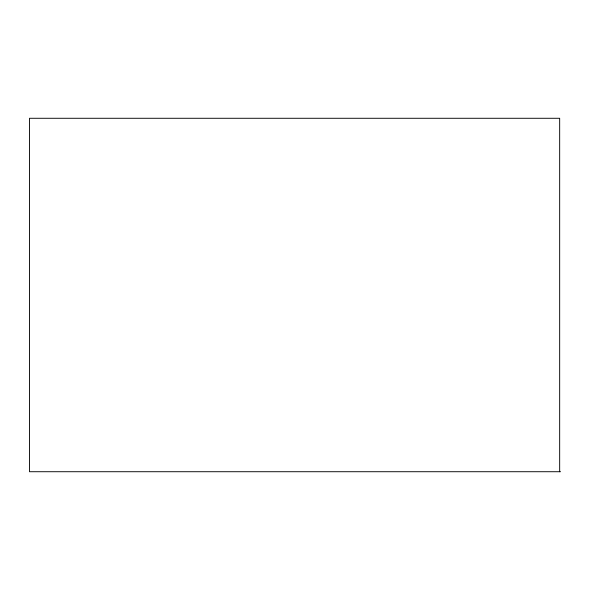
<?xml version="1.0" encoding="UTF-8"?>
<svg xmlns="http://www.w3.org/2000/svg" width="590" height="590" viewBox="0 0 590 590"><rect width="100%" height="100%" fill="white"/><g stroke="black" fill="none" stroke-linecap="round" stroke-linejoin="round"><path stroke-width="0.89" d="M560.5 471.72L29.5 471.72L29.5 118.28L559.667 118.28L559.667 471.72"/></g></svg>
